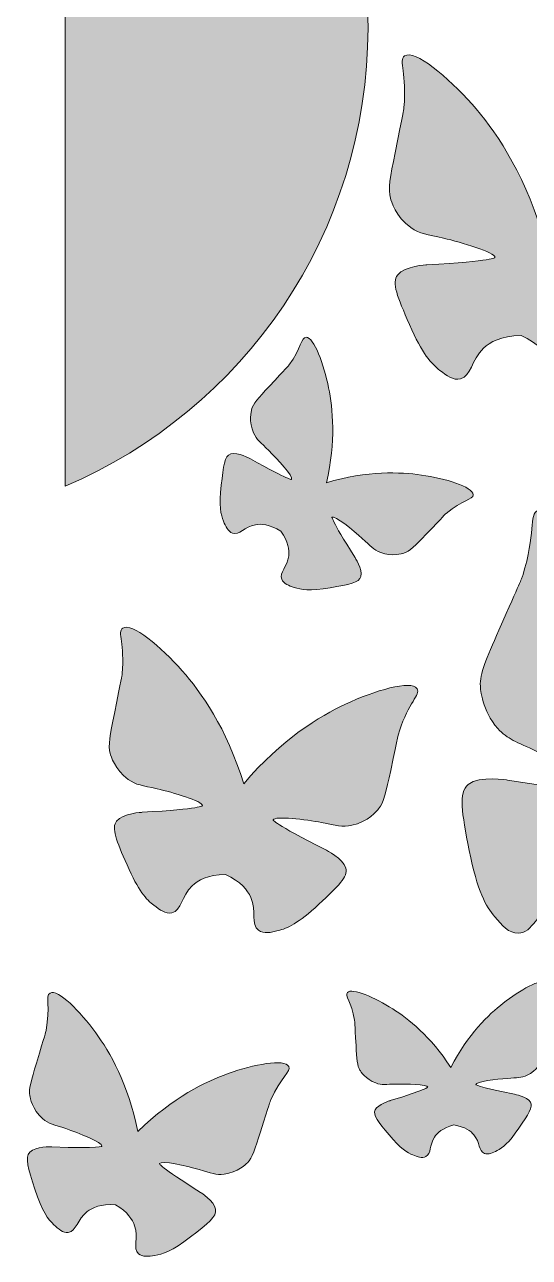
# Model space of a CAD drawing. Header units: inches. Extents: x 194 to 385, y 35 to 223.
# Drawn here: x 298.8 to 337.5, y 35.8 to 130.4 of the extents above; entities that cross this region are included whole.
import ezdxf

# ---------------------------------------------------------------- set-up
doc = ezdxf.new("R2010")
doc.units = ezdxf.units.IN
doc.header["$MEASUREMENT"] = 0
doc.layers.add('Layer 1', color=7, linetype='Continuous')

# ---------------------------------------------------------------- blocks, each defined once
blk = doc.blocks.new('block 5')
at = {"layer": 'Layer 1', "true_color": 0xfcbc38}
h = blk.add_hatch(color=40, dxfattribs=at)
h.dxf.hatch_style = 2
edge = h.paths.add_edge_path()
edge.add_spline(control_points=[(336.86, 106.53), (338.223, 105.91), (338.801, 105.153), (339.067, 104.53), (339.592, 103.301), (339.072, 102.189), (339.756, 101.664), (340.202, 101.322), (340.841, 101.481), (341.463, 101.636), (342.246, 101.831), (343.203, 102.247), (345.003, 103.933), (346.701, 105.525), (347.55, 106.32), (347.35, 107.075), (347.124, 107.93), (345.61, 108.663), (345.61, 108.663), (340.951, 111.015), (341.031, 111.269), (341.031, 111.269), (341.154, 111.663), (343.893, 111.295), (345.237, 111.053), (346.528, 110.822), (347.026, 110.618), (347.882, 110.804), (349.265, 111.106), (350.09, 112.1), (350.201, 112.239), (350.655, 112.801), (350.861, 113.734), (351.256, 115.577), (351.937, 118.756), (351.93, 118.765), (352.019, 119.038), (352.809, 121.464), (353.865, 122.192), (353.55, 122.693), (353.05, 123.488), (349.836, 122.529), (347.317, 121.352), (345.092, 120.312), (341.78, 118.332), (338.459, 114.417), (336.971, 119.304), (334.73, 122.426), (333.108, 124.26), (331.265, 126.342), (328.699, 128.501), (327.923, 127.97), (327.435, 127.636), (328.114, 126.549), (327.873, 124.008), (327.847, 123.723), (327.836, 123.717), (327.196, 120.53), (326.825, 118.682), (326.643, 117.743), (326.835, 117.047), (326.882, 116.876), (327.243, 115.635), (328.392, 114.808), (329.103, 114.297), (329.641, 114.285), (330.918, 113.984), (332.246, 113.671), (334.906, 112.918), (334.862, 112.508), (334.862, 112.508), (334.834, 112.243), (329.624, 111.939), (329.624, 111.939), (327.943, 111.869), (327.395, 111.175), (326.912, 110.563), (327.374, 109.495), (328.298, 107.359), (329.278, 105.095), (329.991, 104.333), (330.632, 103.843), (331.141, 103.453), (331.664, 103.053), (332.209, 103.189), (333.046, 103.399), (333.016, 104.62), (333.982, 105.544), (334.466, 106.008), (335.306, 106.497), (336.86, 106.53)], knot_values=[0, 0, 0, 0, 1, 1, 1, 2, 2, 2, 3, 3, 3, 4, 4, 4, 5, 5, 5, 6, 6, 6, 7, 7, 7, 8, 8, 8, 9, 9, 9, 10, 10, 10, 11, 11, 11, 12, 12, 12, 13, 13, 13, 14, 14, 14, 15, 15, 15, 16, 16, 16, 17, 17, 17, 18, 18, 18, 19, 19, 19, 20, 20, 20, 21, 21, 21, 22, 22, 22, 23, 23, 23, 24, 24, 24, 25, 25, 25, 26, 26, 26, 27, 27, 27, 28, 28, 28, 29, 29, 29, 30, 30, 30, 30], degree=3, periodic=1)
h = blk.add_hatch(color=40, dxfattribs=at)
h.dxf.hatch_style = 2
edge = h.paths.add_edge_path()
edge.add_spline(control_points=[(324.669, 90.953), (325.327, 90.362), (325.543, 90.073), (326.09, 89.867), (326.973, 89.534), (327.766, 89.779), (327.874, 89.814), (328.315, 89.957), (328.736, 90.391), (329.562, 91.253), (330.986, 92.738), (330.985, 92.746), (331.124, 92.863), (332.365, 93.899), (333.202, 93.916), (333.186, 94.302), (333.162, 94.915), (331.025, 95.547), (329.211, 95.811), (327.609, 96.045), (325.083, 96.157), (321.921, 95.219), (322.671, 98.414), (322.417, 100.919), (322.095, 102.5), (321.729, 104.296), (320.977, 106.393), (320.364, 106.383), (319.977, 106.377), (320.008, 105.541), (319.043, 104.244), (318.934, 104.098), (318.926, 104.099), (317.523, 102.594), (316.709, 101.721), (316.3, 101.276), (316.181, 100.827), (316.152, 100.717), (315.953, 99.912), (316.335, 99.049), (316.571, 98.515), (316.873, 98.316), (317.499, 97.693), (318.151, 97.045), (319.415, 95.68), (319.256, 95.472), (319.256, 95.472), (319.153, 95.338), (316.098, 97.045), (316.098, 97.045), (315.121, 97.61), (314.583, 97.43), (314.109, 97.27), (314.023, 96.523), (313.851, 95.028), (313.668, 93.443), (313.824, 92.772), (314.028, 92.275), (314.189, 91.88), (314.356, 91.474), (314.709, 91.352), (315.253, 91.166), (315.634, 91.841), (316.484, 91.998), (316.91, 92.076), (317.547, 92.041), (318.439, 91.5), (319.01, 90.673), (319.092, 90.053), (319.039, 89.618), (318.936, 88.76), (318.278, 88.342), (318.495, 87.81), (318.636, 87.464), (319.051, 87.321), (319.455, 87.182), (319.963, 87.007), (320.641, 86.889), (322.214, 87.161), (323.697, 87.417), (324.438, 87.545), (324.571, 88.027), (324.721, 88.574), (324.101, 89.517), (324.101, 89.517), (322.225, 92.471), (322.353, 92.581), (322.353, 92.581), (322.551, 92.751), (323.986, 91.567), (324.669, 90.953)], knot_values=[0, 0, 0, 0, 1, 1, 1, 2, 2, 2, 3, 3, 3, 4, 4, 4, 5, 5, 5, 6, 6, 6, 7, 7, 7, 8, 8, 8, 9, 9, 9, 10, 10, 10, 11, 11, 11, 12, 12, 12, 13, 13, 13, 14, 14, 14, 15, 15, 15, 16, 16, 16, 17, 17, 17, 18, 18, 18, 19, 19, 19, 20, 20, 20, 21, 21, 21, 22, 22, 22, 23, 23, 23, 24, 24, 24, 25, 25, 25, 26, 26, 26, 27, 27, 27, 28, 28, 28, 29, 29, 29, 30, 30, 30, 30], degree=3, periodic=1)
h = blk.add_hatch(color=40, dxfattribs=at)
h.dxf.hatch_style = 2
edge = h.paths.add_edge_path()
edge.add_spline(control_points=[(360.769, 79.344), (357.673, 78.652), (352.945, 77.078), (347.667, 73.065), (347.15, 79.642), (345.193, 84.204), (343.659, 86.968), (341.916, 90.107), (339.281, 93.545), (338.154, 93.092), (337.445, 92.807), (337.999, 91.246), (336.988, 88.109), (336.874, 87.756), (336.859, 87.752), (335.165, 83.911), (334.182, 81.684), (333.691, 80.551), (333.74, 79.619), (333.751, 79.39), (333.861, 77.725), (335.079, 76.363), (335.833, 75.519), (336.509, 75.355), (338.035, 74.619), (339.623, 73.854), (342.768, 72.164), (342.598, 71.659), (342.598, 71.659), (342.489, 71.333), (335.834, 72.401), (335.834, 72.401), (333.695, 72.781), (332.811, 72.058), (332.03, 71.42), (332.316, 69.945), (332.887, 66.995), (333.492, 63.866), (334.179, 62.707), (334.85, 61.91), (335.384, 61.277), (335.932, 60.626), (336.657, 60.646), (337.771, 60.677), (338.074, 62.225), (339.549, 63.123), (340.288, 63.573), (341.484, 63.956), (343.453, 63.564), (344.999, 62.402), (345.518, 61.287), (345.679, 60.428), (345.999, 58.731), (345.034, 57.473), (345.75, 56.621), (346.217, 56.066), (347.067, 56.088), (347.895, 56.11), (348.936, 56.138), (350.259, 56.395), (352.999, 58.022), (355.584, 59.555), (356.876, 60.323), (356.834, 61.329), (356.786, 62.471), (355.082, 63.817), (355.082, 63.817), (349.862, 68.08), (350.032, 68.379), (350.033, 68.379), (350.297, 68.841), (353.65, 67.614), (355.277, 66.936), (356.841, 66.284), (357.412, 65.888), (358.543, 65.885), (360.371, 65.88), (361.689, 66.905), (361.867, 67.048), (362.596, 67.631), (363.117, 68.75), (364.128, 70.964), (365.872, 74.783), (365.866, 74.797), (366.054, 75.117), (367.726, 77.956), (369.26, 78.579), (369.003, 79.299), (368.593, 80.442), (364.273, 80.127), (360.769, 79.344)], knot_values=[0, 0, 0, 0, 1, 1, 1, 2, 2, 2, 3, 3, 3, 4, 4, 4, 5, 5, 5, 6, 6, 6, 7, 7, 7, 8, 8, 8, 9, 9, 9, 10, 10, 10, 11, 11, 11, 12, 12, 12, 13, 13, 13, 14, 14, 14, 15, 15, 15, 16, 16, 16, 17, 17, 17, 18, 18, 18, 19, 19, 19, 20, 20, 20, 21, 21, 21, 22, 22, 22, 23, 23, 23, 24, 24, 24, 25, 25, 25, 26, 26, 26, 27, 27, 27, 28, 28, 28, 29, 29, 29, 30, 30, 30, 30], degree=3, periodic=1)
h = blk.add_hatch(color=40, dxfattribs=at)
h.dxf.hatch_style = 2
edge = h.paths.add_edge_path()
edge.add_spline(control_points=[(321.882, 67.042), (317.776, 69.115), (317.846, 69.338), (317.846, 69.339), (317.954, 69.686), (320.369, 69.361), (321.553, 69.149), (322.691, 68.944), (323.13, 68.765), (323.885, 68.929), (325.103, 69.195), (325.831, 70.072), (325.929, 70.193), (326.329, 70.689), (326.511, 71.512), (326.859, 73.136), (327.459, 75.938), (327.453, 75.947), (327.531, 76.187), (328.228, 78.326), (329.159, 78.967), (328.881, 79.409), (328.44, 80.11), (325.607, 79.264), (323.387, 78.226), (321.426, 77.309), (318.506, 75.565), (315.579, 72.113), (314.267, 76.421), (312.291, 79.173), (310.862, 80.789), (309.238, 82.625), (306.976, 84.528), (306.292, 84.06), (305.861, 83.766), (306.46, 82.807), (306.248, 80.568), (306.224, 80.316), (306.215, 80.311), (305.651, 77.502), (305.324, 75.873), (305.163, 75.046), (305.333, 74.432), (305.374, 74.281), (305.692, 73.187), (306.705, 72.458), (307.331, 72.007), (307.806, 71.997), (308.931, 71.732), (310.102, 71.455), (312.447, 70.792), (312.408, 70.431), (312.408, 70.43), (312.383, 70.197), (307.791, 69.93), (307.791, 69.93), (306.31, 69.868), (305.826, 69.256), (305.4, 68.716), (305.808, 67.775), (306.622, 65.892), (307.486, 63.897), (308.115, 63.225), (308.679, 62.793), (309.128, 62.449), (309.589, 62.096), (310.069, 62.217), (310.807, 62.401), (310.781, 63.477), (311.632, 64.293), (312.059, 64.701), (312.799, 65.133), (314.169, 65.161), (315.371, 64.615), (315.881, 63.947), (316.115, 63.399), (316.577, 62.315), (316.119, 61.335), (316.722, 60.872), (317.115, 60.571), (317.678, 60.711), (318.227, 60.848), (318.916, 61.019), (319.76, 61.386), (321.347, 62.873), (322.844, 64.275), (323.592, 64.977), (323.416, 65.642), (323.216, 66.395), (321.882, 67.042), (321.882, 67.042)], knot_values=[0, 0, 0, 0, 1, 1, 1, 2, 2, 2, 3, 3, 3, 4, 4, 4, 5, 5, 5, 6, 6, 6, 7, 7, 7, 8, 8, 8, 9, 9, 9, 10, 10, 10, 11, 11, 11, 12, 12, 12, 13, 13, 13, 14, 14, 14, 15, 15, 15, 16, 16, 16, 17, 17, 17, 18, 18, 18, 19, 19, 19, 20, 20, 20, 21, 21, 21, 22, 22, 22, 23, 23, 23, 24, 24, 24, 25, 25, 25, 26, 26, 26, 27, 27, 27, 28, 28, 28, 29, 29, 29, 30, 30, 30, 30], degree=3, periodic=1)
h = blk.add_hatch(color=40, dxfattribs=at)
h.dxf.hatch_style = 2
edge = h.paths.add_edge_path()
edge.add_spline(control_points=[(338.826, 56.868), (338.427, 57.221), (336.744, 56.262), (335.487, 55.284), (334.376, 54.419), (332.786, 52.903), (331.471, 50.356), (329.918, 52.749), (328.195, 54.098), (327.01, 54.847), (325.664, 55.699), (323.896, 56.49), (323.533, 56.099), (323.305, 55.853), (323.847, 55.369), (324.079, 53.983), (324.105, 53.827), (324.1, 53.822), (324.199, 52.037), (324.257, 51.001), (324.29, 50.476), (324.5, 50.132), (324.551, 50.048), (324.936, 49.438), (325.707, 49.158), (326.184, 48.985), (326.491, 49.054), (327.258, 49.072), (328.057, 49.091), (329.674, 49.061), (329.708, 48.837), (329.708, 48.837), (329.73, 48.692), (326.821, 47.803), (326.821, 47.803), (325.879, 47.531), (325.668, 47.085), (325.483, 46.692), (325.9, 46.188), (326.733, 45.18), (327.617, 44.112), (328.132, 43.806), (328.566, 43.634), (328.911, 43.498), (329.266, 43.358), (329.555, 43.507), (329.999, 43.735), (329.805, 44.381), (330.219, 45.008), (330.426, 45.322), (330.831, 45.7), (331.707, 45.934), (332.57, 45.794), (333.008, 45.472), (333.248, 45.178), (333.724, 44.597), (333.591, 43.933), (334.055, 43.748), (334.357, 43.629), (334.696, 43.803), (335.026, 43.972), (335.442, 44.185), (335.924, 44.54), (336.7, 45.689), (337.432, 46.773), (337.798, 47.315), (337.576, 47.689), (337.323, 48.113), (336.358, 48.291), (336.358, 48.291), (333.377, 48.893), (333.385, 49.039), (333.385, 49.039), (333.397, 49.266), (335.004, 49.452), (335.8, 49.512), (336.566, 49.569), (336.878, 49.53), (337.336, 49.748), (338.076, 50.102), (338.4, 50.747), (338.443, 50.836), (338.619, 51.199), (338.6, 51.724), (338.557, 52.76), (338.482, 54.547), (338.477, 54.551), (338.488, 54.709), (338.584, 56.111), (339.077, 56.645), (338.826, 56.868)], knot_values=[0, 0, 0, 0, 1, 1, 1, 2, 2, 2, 3, 3, 3, 4, 4, 4, 5, 5, 5, 6, 6, 6, 7, 7, 7, 8, 8, 8, 9, 9, 9, 10, 10, 10, 11, 11, 11, 12, 12, 12, 13, 13, 13, 14, 14, 14, 15, 15, 15, 16, 16, 16, 17, 17, 17, 18, 18, 18, 19, 19, 19, 20, 20, 20, 21, 21, 21, 22, 22, 22, 23, 23, 23, 24, 24, 24, 25, 25, 25, 26, 26, 26, 27, 27, 27, 28, 28, 28, 29, 29, 29, 30, 30, 30, 30], degree=3, periodic=1)
h = blk.add_hatch(color=40, dxfattribs=at)
h.dxf.hatch_style = 2
edge = h.paths.add_edge_path()
edge.add_spline(control_points=[(314.396, 49.884), (312.701, 49.28), (310.148, 48.068), (307.454, 45.445), (306.709, 49.112), (305.293, 51.544), (304.238, 52.994), (303.04, 54.641), (301.32, 56.393), (300.717, 56.061), (300.338, 55.851), (300.757, 55.011), (300.405, 53.175), (300.365, 52.969), (300.357, 52.965), (299.668, 50.687), (299.269, 49.365), (299.071, 48.693), (299.162, 48.172), (299.185, 48.045), (299.362, 47.114), (300.141, 46.432), (300.624, 46.009), (301.016, 45.963), (301.926, 45.655), (302.872, 45.334), (304.759, 44.6), (304.698, 44.303), (304.698, 44.303), (304.659, 44.113), (300.84, 44.254), (300.84, 44.254), (299.61, 44.32), (299.162, 43.852), (298.767, 43.439), (299.029, 42.628), (299.554, 41.007), (300.111, 39.288), (300.578, 38.683), (301.011, 38.281), (301.355, 37.961), (301.708, 37.633), (302.115, 37.694), (302.74, 37.789), (302.803, 38.681), (303.572, 39.288), (303.957, 39.592), (304.604, 39.89), (305.738, 39.806), (306.689, 39.259), (307.058, 38.667), (307.208, 38.194), (307.505, 37.261), (307.049, 36.487), (307.512, 36.056), (307.812, 35.776), (308.289, 35.848), (308.754, 35.917), (309.338, 36.005), (310.065, 36.241), (311.495, 37.346), (312.844, 38.387), (313.518, 38.908), (313.425, 39.472), (313.319, 40.111), (312.267, 40.752), (312.267, 40.752), (309.034, 42.791), (309.11, 42.97), (309.11, 42.97), (309.227, 43.249), (311.199, 42.79), (312.161, 42.52), (313.087, 42.261), (313.436, 42.078), (314.072, 42.155), (315.102, 42.278), (315.772, 42.946), (315.863, 43.038), (316.233, 43.417), (316.449, 44.083), (316.865, 45.399), (317.583, 47.669), (317.579, 47.677), (317.662, 47.869), (318.408, 49.583), (319.229, 50.04), (319.033, 50.427), (318.724, 51.042), (316.314, 50.567), (314.396, 49.884)], knot_values=[0, 0, 0, 0, 1, 1, 1, 2, 2, 2, 3, 3, 3, 4, 4, 4, 5, 5, 5, 6, 6, 6, 7, 7, 7, 8, 8, 8, 9, 9, 9, 10, 10, 10, 11, 11, 11, 12, 12, 12, 13, 13, 13, 14, 14, 14, 15, 15, 15, 16, 16, 16, 17, 17, 17, 18, 18, 18, 19, 19, 19, 20, 20, 20, 21, 21, 21, 22, 22, 22, 23, 23, 23, 24, 24, 24, 25, 25, 25, 26, 26, 26, 27, 27, 27, 28, 28, 28, 29, 29, 29, 30, 30, 30, 30], degree=3, periodic=1)
at = {"layer": 'Layer 1', "lineweight": 0}
for points in [[(336.86, 106.53), (338.223, 105.91), (338.801, 105.153), (339.067, 104.53), (339.592, 103.301), (339.072, 102.189), (339.756, 101.664), (340.202, 101.322), (340.841, 101.481), (341.463, 101.636), (342.246, 101.831), (343.203, 102.247), (345.003, 103.933), (346.701, 105.525), (347.55, 106.32), (347.35, 107.075), (347.124, 107.93), (345.61, 108.663), (345.61, 108.663), (340.951, 111.015), (341.031, 111.269), (341.031, 111.269), (341.154, 111.663), (343.893, 111.295), (345.237, 111.053), (346.528, 110.822), (347.026, 110.618), (347.882, 110.804), (349.265, 111.106), (350.09, 112.1), (350.201, 112.239), (350.655, 112.801), (350.861, 113.734), (351.256, 115.577), (351.937, 118.756), (351.93, 118.765), (352.019, 119.038), (352.809, 121.464), (353.865, 122.192), (353.55, 122.693), (353.05, 123.488), (349.836, 122.529), (347.317, 121.352), (345.092, 120.312), (341.78, 118.332), (338.459, 114.417), (336.971, 119.304), (334.73, 122.426), (333.108, 124.26), (331.265, 126.342), (328.699, 128.501), (327.923, 127.97), (327.435, 127.636), (328.114, 126.549), (327.873, 124.008), (327.847, 123.723), (327.836, 123.717), (327.196, 120.53), (326.825, 118.682), (326.643, 117.743), (326.835, 117.047), (326.882, 116.876), (327.243, 115.635), (328.392, 114.808), (329.103, 114.297), (329.641, 114.285), (330.918, 113.984), (332.246, 113.671), (334.906, 112.918), (334.862, 112.508), (334.862, 112.508), (334.834, 112.243), (329.624, 111.939), (329.624, 111.939), (327.943, 111.869), (327.395, 111.175), (326.912, 110.563), (327.374, 109.495), (328.298, 107.359), (329.278, 105.095), (329.991, 104.333), (330.632, 103.843), (331.141, 103.453), (331.664, 103.053), (332.209, 103.189), (333.046, 103.399), (333.016, 104.62), (333.982, 105.544), (334.466, 106.008), (335.306, 106.497), (336.86, 106.53)], [(324.669, 90.953), (325.327, 90.362), (325.543, 90.073), (326.09, 89.867), (326.973, 89.534), (327.766, 89.779), (327.874, 89.814), (328.315, 89.957), (328.736, 90.391), (329.562, 91.253), (330.986, 92.738), (330.985, 92.746), (331.124, 92.863), (332.365, 93.899), (333.202, 93.916), (333.186, 94.302), (333.162, 94.915), (331.025, 95.547), (329.211, 95.811), (327.609, 96.045), (325.083, 96.157), (321.921, 95.219), (322.671, 98.414), (322.417, 100.919), (322.095, 102.5), (321.729, 104.296), (320.977, 106.393), (320.364, 106.383), (319.977, 106.377), (320.008, 105.541), (319.043, 104.244), (318.934, 104.098), (318.926, 104.099), (317.523, 102.594), (316.709, 101.721), (316.3, 101.276), (316.181, 100.827), (316.152, 100.717), (315.953, 99.912), (316.335, 99.049), (316.571, 98.515), (316.873, 98.316), (317.499, 97.693), (318.151, 97.045), (319.415, 95.68), (319.256, 95.472), (319.256, 95.472), (319.153, 95.338), (316.098, 97.045), (316.098, 97.045), (315.121, 97.61), (314.583, 97.43), (314.109, 97.27), (314.023, 96.523), (313.851, 95.028), (313.668, 93.443), (313.824, 92.772), (314.028, 92.275), (314.189, 91.88), (314.356, 91.474), (314.709, 91.352), (315.253, 91.166), (315.634, 91.841), (316.484, 91.998), (316.91, 92.076), (317.547, 92.041), (318.439, 91.5), (319.01, 90.673), (319.092, 90.053), (319.039, 89.618), (318.936, 88.76), (318.278, 88.342), (318.495, 87.81), (318.636, 87.464), (319.051, 87.321), (319.455, 87.182), (319.963, 87.007), (320.641, 86.889), (322.214, 87.161), (323.697, 87.417), (324.438, 87.545), (324.571, 88.027), (324.721, 88.574), (324.101, 89.517), (324.101, 89.517), (322.225, 92.471), (322.353, 92.581), (322.353, 92.581), (322.551, 92.751), (323.986, 91.567), (324.669, 90.953)], [(360.769, 79.344), (357.673, 78.652), (352.945, 77.078), (347.667, 73.065), (347.15, 79.642), (345.193, 84.204), (343.659, 86.968), (341.916, 90.107), (339.281, 93.545), (338.154, 93.092), (337.445, 92.807), (337.999, 91.246), (336.988, 88.109), (336.874, 87.756), (336.859, 87.752), (335.165, 83.911), (334.182, 81.684), (333.691, 80.551), (333.74, 79.619), (333.751, 79.39), (333.861, 77.725), (335.079, 76.363), (335.833, 75.519), (336.509, 75.355), (338.035, 74.619), (339.623, 73.854), (342.768, 72.164), (342.598, 71.659), (342.598, 71.659), (342.489, 71.333), (335.834, 72.401), (335.834, 72.401), (333.695, 72.781), (332.811, 72.058), (332.03, 71.42), (332.316, 69.945), (332.887, 66.995), (333.492, 63.866), (334.179, 62.707), (334.85, 61.91), (335.384, 61.277), (335.932, 60.626), (336.657, 60.646), (337.771, 60.677), (338.074, 62.225), (339.549, 63.123), (340.288, 63.573), (341.484, 63.956), (343.453, 63.564), (344.999, 62.402), (345.518, 61.287), (345.679, 60.428), (345.999, 58.731), (345.034, 57.473), (345.75, 56.621), (346.217, 56.066), (347.067, 56.088), (347.895, 56.11), (348.936, 56.138), (350.259, 56.395), (352.999, 58.022), (355.584, 59.555), (356.876, 60.323), (356.834, 61.329), (356.786, 62.471), (355.082, 63.817), (355.082, 63.817), (349.862, 68.08), (350.032, 68.379), (350.033, 68.379), (350.297, 68.841), (353.65, 67.614), (355.277, 66.936), (356.841, 66.284), (357.412, 65.888), (358.543, 65.885), (360.371, 65.88), (361.689, 66.905), (361.867, 67.048), (362.596, 67.631), (363.117, 68.75), (364.128, 70.964), (365.872, 74.783), (365.866, 74.797), (366.054, 75.117), (367.726, 77.956), (369.26, 78.579), (369.003, 79.299), (368.593, 80.442), (364.273, 80.127), (360.769, 79.344)], [(321.882, 67.042), (317.776, 69.115), (317.846, 69.338), (317.846, 69.339), (317.954, 69.686), (320.369, 69.361), (321.553, 69.149), (322.691, 68.944), (323.13, 68.765), (323.885, 68.929), (325.103, 69.195), (325.831, 70.072), (325.929, 70.193), (326.329, 70.689), (326.511, 71.512), (326.859, 73.136), (327.459, 75.938), (327.453, 75.947), (327.531, 76.187), (328.228, 78.326), (329.159, 78.967), (328.881, 79.409), (328.44, 80.11), (325.607, 79.264), (323.387, 78.226), (321.426, 77.309), (318.506, 75.565), (315.579, 72.113), (314.267, 76.421), (312.291, 79.173), (310.862, 80.789), (309.238, 82.625), (306.976, 84.528), (306.292, 84.06), (305.861, 83.766), (306.46, 82.807), (306.248, 80.568), (306.224, 80.316), (306.215, 80.311), (305.651, 77.502), (305.324, 75.873), (305.163, 75.046), (305.333, 74.432), (305.374, 74.281), (305.692, 73.187), (306.705, 72.458), (307.331, 72.007), (307.806, 71.997), (308.931, 71.732), (310.102, 71.455), (312.447, 70.792), (312.408, 70.431), (312.408, 70.43), (312.383, 70.197), (307.791, 69.93), (307.791, 69.93), (306.31, 69.868), (305.826, 69.256), (305.4, 68.716), (305.808, 67.775), (306.622, 65.892), (307.486, 63.897), (308.115, 63.225), (308.679, 62.793), (309.128, 62.449), (309.589, 62.096), (310.069, 62.217), (310.807, 62.401), (310.781, 63.477), (311.632, 64.293), (312.059, 64.701), (312.799, 65.133), (314.169, 65.161), (315.371, 64.615), (315.881, 63.947), (316.115, 63.399), (316.577, 62.315), (316.119, 61.335), (316.722, 60.872), (317.115, 60.571), (317.678, 60.711), (318.227, 60.848), (318.916, 61.019), (319.76, 61.386), (321.347, 62.873), (322.844, 64.275), (323.592, 64.977), (323.416, 65.642), (323.216, 66.395), (321.882, 67.042), (321.882, 67.042)], [(338.826, 56.868), (338.427, 57.221), (336.744, 56.262), (335.487, 55.284), (334.376, 54.419), (332.786, 52.903), (331.471, 50.356), (329.918, 52.749), (328.195, 54.098), (327.01, 54.847), (325.664, 55.699), (323.896, 56.49), (323.533, 56.099), (323.305, 55.853), (323.847, 55.369), (324.079, 53.983), (324.105, 53.827), (324.1, 53.822), (324.199, 52.037), (324.257, 51.001), (324.29, 50.476), (324.5, 50.132), (324.551, 50.048), (324.936, 49.438), (325.707, 49.158), (326.184, 48.985), (326.491, 49.054), (327.258, 49.072), (328.057, 49.091), (329.674, 49.061), (329.708, 48.837), (329.708, 48.837), (329.73, 48.692), (326.821, 47.803), (326.821, 47.803), (325.879, 47.531), (325.668, 47.085), (325.483, 46.692), (325.9, 46.188), (326.733, 45.18), (327.617, 44.112), (328.132, 43.806), (328.566, 43.634), (328.911, 43.498), (329.266, 43.358), (329.555, 43.507), (329.999, 43.735), (329.805, 44.381), (330.219, 45.008), (330.426, 45.322), (330.831, 45.7), (331.707, 45.934), (332.57, 45.794), (333.008, 45.472), (333.248, 45.178), (333.724, 44.597), (333.591, 43.933), (334.055, 43.748), (334.357, 43.629), (334.696, 43.803), (335.026, 43.972), (335.442, 44.185), (335.924, 44.54), (336.7, 45.689), (337.432, 46.773), (337.798, 47.315), (337.576, 47.689), (337.323, 48.113), (336.358, 48.291), (336.358, 48.291), (333.377, 48.893), (333.385, 49.039), (333.385, 49.039), (333.397, 49.266), (335.004, 49.452), (335.8, 49.512), (336.566, 49.569), (336.878, 49.53), (337.336, 49.748), (338.076, 50.102), (338.4, 50.747), (338.443, 50.836), (338.619, 51.199), (338.6, 51.724), (338.557, 52.76), (338.482, 54.547), (338.477, 54.551), (338.488, 54.709), (338.584, 56.111), (339.077, 56.645), (338.826, 56.868)], [(314.396, 49.884), (312.701, 49.28), (310.148, 48.068), (307.454, 45.445), (306.709, 49.112), (305.293, 51.544), (304.238, 52.994), (303.04, 54.641), (301.32, 56.393), (300.717, 56.061), (300.338, 55.851), (300.757, 55.011), (300.405, 53.175), (300.365, 52.969), (300.357, 52.965), (299.668, 50.687), (299.269, 49.365), (299.071, 48.693), (299.162, 48.172), (299.185, 48.045), (299.362, 47.114), (300.141, 46.432), (300.624, 46.009), (301.016, 45.963), (301.926, 45.655), (302.872, 45.334), (304.759, 44.6), (304.698, 44.303), (304.698, 44.303), (304.659, 44.113), (300.84, 44.254), (300.84, 44.254), (299.61, 44.32), (299.162, 43.852), (298.767, 43.439), (299.029, 42.628), (299.554, 41.007), (300.111, 39.288), (300.578, 38.683), (301.011, 38.281), (301.355, 37.961), (301.708, 37.633), (302.115, 37.694), (302.74, 37.789), (302.803, 38.681), (303.572, 39.288), (303.957, 39.592), (304.604, 39.89), (305.738, 39.806), (306.689, 39.259), (307.058, 38.667), (307.208, 38.194), (307.505, 37.261), (307.049, 36.487), (307.512, 36.056), (307.812, 35.776), (308.289, 35.848), (308.754, 35.917), (309.338, 36.005), (310.065, 36.241), (311.495, 37.346), (312.844, 38.387), (313.518, 38.908), (313.425, 39.472), (313.319, 40.111), (312.267, 40.752), (312.267, 40.752), (309.034, 42.791), (309.11, 42.97), (309.11, 42.97), (309.227, 43.249), (311.199, 42.79), (312.161, 42.52), (313.087, 42.261), (313.436, 42.078), (314.072, 42.155), (315.102, 42.278), (315.772, 42.946), (315.863, 43.038), (316.233, 43.417), (316.449, 44.083), (316.865, 45.399), (317.583, 47.669), (317.579, 47.677), (317.662, 47.869), (318.408, 49.583), (319.229, 50.04), (319.033, 50.427), (318.724, 51.042), (316.314, 50.567), (314.396, 49.884)]]:
    blk.add_open_spline(points, degree=3, knots=[0, 0, 0, 0, 1, 1, 1, 2, 2, 2, 3, 3, 3, 4, 4, 4, 5, 5, 5, 6, 6, 6, 7, 7, 7, 8, 8, 8, 9, 9, 9, 10, 10, 10, 11, 11, 11, 12, 12, 12, 13, 13, 13, 14, 14, 14, 15, 15, 15, 16, 16, 16, 17, 17, 17, 18, 18, 18, 19, 19, 19, 20, 20, 20, 21, 21, 21, 22, 22, 22, 23, 23, 23, 24, 24, 24, 25, 25, 25, 26, 26, 26, 27, 27, 27, 28, 28, 28, 29, 29, 29, 30, 30, 30, 30], dxfattribs=at)
blk = doc.blocks.new('block 6')
at = {"layer": 'Layer 1', "true_color": 0x965f44}
h = blk.add_hatch(color=25, dxfattribs=at)
h.dxf.hatch_style = 2
edge = h.paths.add_edge_path()
edge.add_spline(control_points=[(301.881, 165.314), (301.881, 165.314), (301.881, 94.951), (301.881, 94.951), (315.542, 100.785), (325.117, 114.339), (325.117, 130.132), (325.117, 145.925), (315.542, 159.48), (301.881, 165.314)], knot_values=[0, 0, 0, 0, 1, 1, 1, 2, 2, 2, 3, 3, 3, 3], degree=3, periodic=1)
at = {"layer": 'Layer 1', "lineweight": 0}
blk.add_open_spline([(301.881, 165.314), (301.881, 165.314), (301.881, 94.951), (301.881, 94.951), (315.542, 100.785), (325.117, 114.339), (325.117, 130.132), (325.117, 145.925), (315.542, 159.48), (301.881, 165.314)], degree=3, knots=[0, 0, 0, 0, 1, 1, 1, 2, 2, 2, 3, 3, 3, 3], dxfattribs=at)
blk = doc.blocks.new('block 2')
at = {"layer": 'Layer 1'}
for name in ['block 5', 'block 6']:
    blk.add_blockref(name, (0, 0), dxfattribs=at)

msp = doc.modelspace()

# ---------------------------------------------------------------- block references
at = {"layer": 'Layer 1'}
msp.add_blockref('block 2', (0, 0), dxfattribs=at)

doc.saveas('drawing.dxf')
